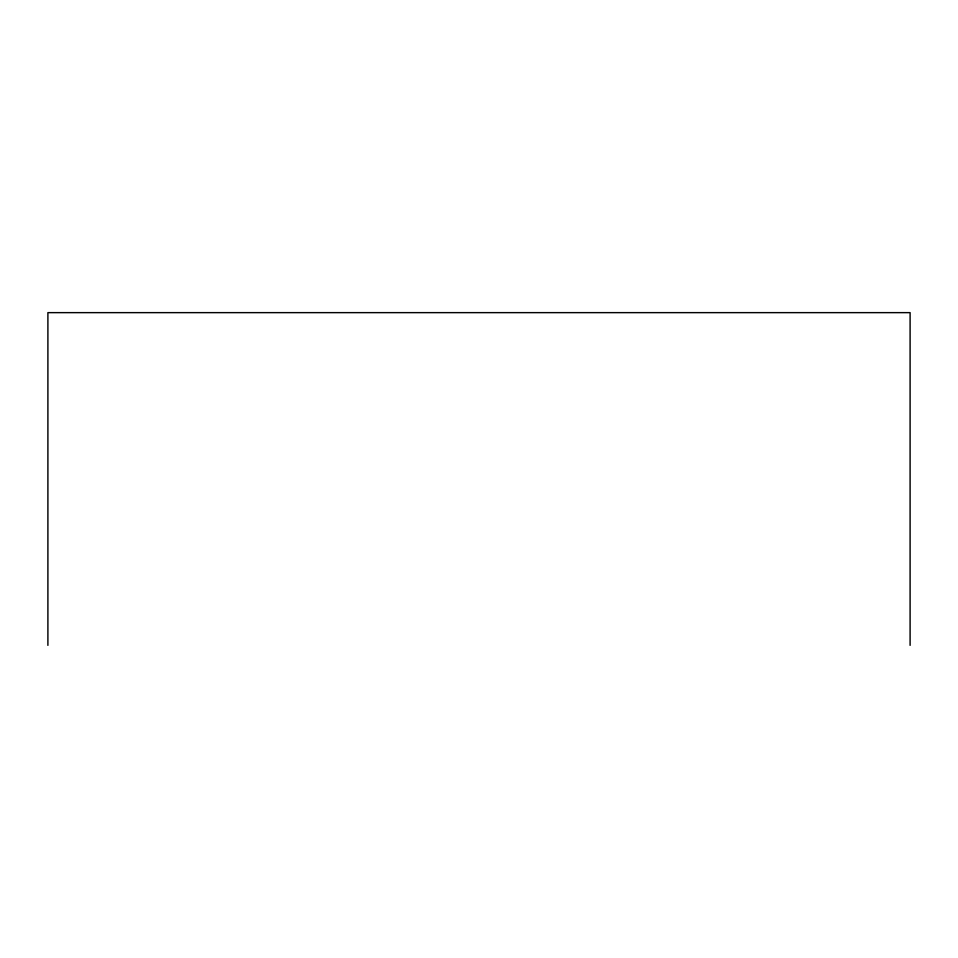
<?xml version="1.0" encoding="UTF-8"?>
<svg xmlns="http://www.w3.org/2000/svg" width="958" height="958" viewBox="0 0 958 958"><rect width="100%" height="100%" fill="white"/><g stroke="black" fill="none" stroke-linecap="round" stroke-linejoin="round"><path stroke-width="1.44" d="M910.1 645.357L910.1 312.643L47.9 312.643L47.9 645.357"/></g></svg>
